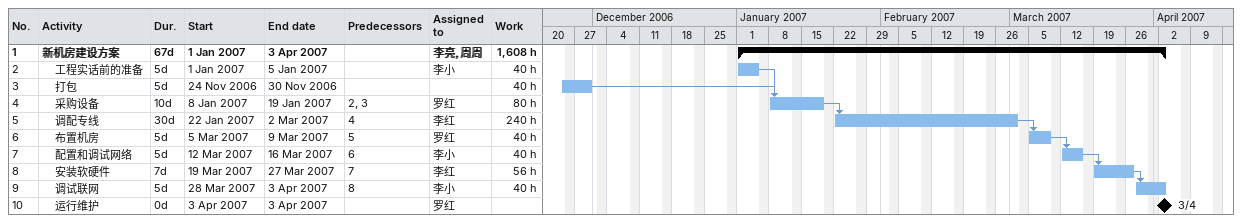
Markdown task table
| ID | Level | Task | Duration | Start | Finish | Predecessors | Resources | Work (h) |
|---|---|---|---|---|---|---|---|---|
| 1 | 1 | **新机房建设方案** | 67d | 2007-01-01 | 2007-04-03 |  | 李亮, 周周 | 1608 |
| 2 | 2 | 工程实话前的准备 | 5d | 2007-01-01 | 2007-01-05 |  | 李小 | 40 |
| 3 | 2 | 打包 | 5d | 2006-11-24 | 2006-11-30 |  |  | 40 |
| 4 | 2 | 采购设备 | 10d | 2007-01-08 | 2007-01-19 | 2, 3 | 罗红 | 80 |
| 5 | 2 | 调配专线 | 30d | 2007-01-22 | 2007-03-02 | 4 | 李红 | 240 |
| 6 | 2 | 布置机房 | 5d | 2007-03-05 | 2007-03-09 | 5 | 罗红 | 40 |
| 7 | 2 | 配置和调试网络 | 5d | 2007-03-12 | 2007-03-16 | 6 | 李小 | 40 |
| 8 | 2 | 安装软硬件 | 7d | 2007-03-19 | 2007-03-27 | 7 | 李红 | 56 |
| 9 | 2 | 调试联网 | 5d | 2007-03-28 | 2007-04-03 | 8 | 李小 | 40 |
| 10 | 2 | 运行维护 | 0d | 2007-04-03 | 2007-04-03 |  | 罗红 |  |
